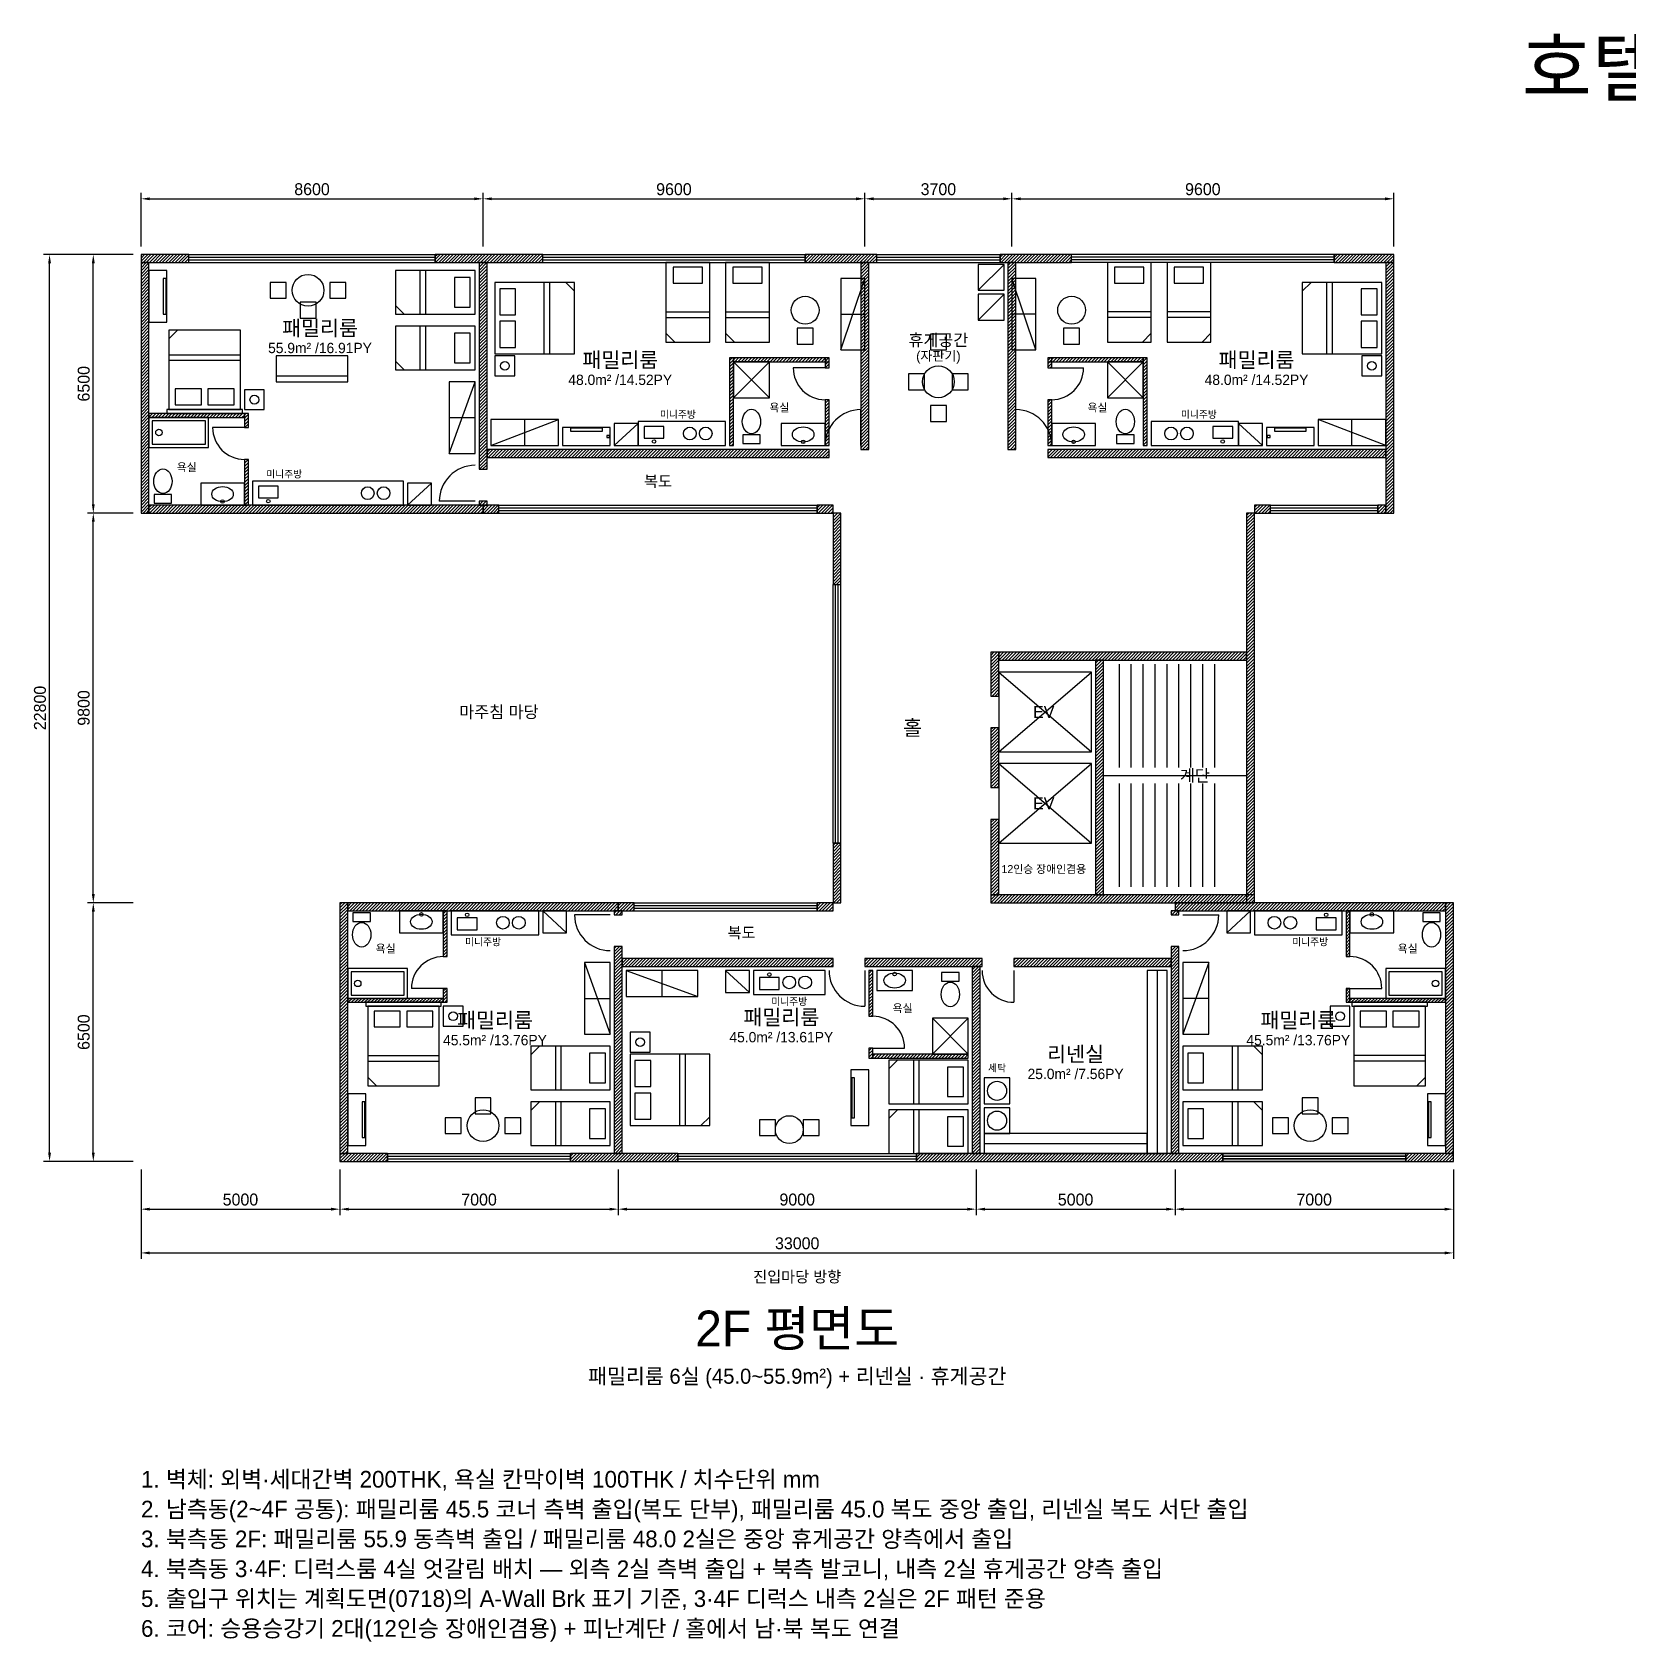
# Model space of a CAD drawing. Header units: millimetres. Extents: x -2737 to 115000, y -12076 to 28389.
# Drawn here: x -2737 to 37386, y -12076 to 28389 of the extents above; entities that cross this region are included whole.
import ezdxf
from ezdxf.enums import TextEntityAlignment as Align

# ---------------------------------------------------------------- set-up
doc = ezdxf.new("R2010")
doc.units = ezdxf.units.MM
for name, color, linetype in [('0CONC', 7, 'Continuous'), ('0TEXT-1', 7, 'Continuous'), ('0WIN', 4, 'Continuous'), ('DOOR', 2, 'Continuous'), ('FUR', 3, 'Continuous'), ('S-DIM', 1, 'Continuous'), ('TOIL', 5, 'Continuous'), ('해치벽체', 8, 'Continuous')]:
    doc.layers.add(name, color=color, linetype=linetype)
doc.styles.add('KOR', font='Pretendard-Regular.ttf')
doc.dimstyles.new('D100', dxfattribs={"dimtxt": 300, "dimasz": 220, "dimexe": 150, "dimexo": 200, "dimgap": 90, "dimtad": 1, "dimdec": 0, "dimtxsty": 'KOR', "dimcen": 2.5, "dimclrd": 1, "dimclre": 1, "dimclrt": 1, "dimazin": 3, "dimtfac": 1, "dimtmove": 0, "dimatfit": 3})

msp = doc.modelspace()

# ---------------------------------------------------------------- hatches: boundary and pattern name
at = {"layer": '해치벽체'}
h = msp.add_hatch(dxfattribs=at)
h.set_pattern_fill('ANSI31', color=8, scale=18)
h.paths.add_polyline_path([(0, 22600), (1200, 22600), (1200, 22800), (0, 22800)])
h = msp.add_hatch(dxfattribs=at)
h.set_pattern_fill('ANSI31', color=8, scale=18)
h.paths.add_polyline_path([(7400, 22600), (10100, 22600), (10100, 22800), (7400, 22800)])
h = msp.add_hatch(dxfattribs=at)
h.set_pattern_fill('ANSI31', color=8, scale=18)
h.paths.add_polyline_path([(16700, 22600), (18500, 22600), (18500, 22800), (16700, 22800)])
h = msp.add_hatch(dxfattribs=at)
h.set_pattern_fill('ANSI31', color=8, scale=18)
h.paths.add_polyline_path([(21600, 22600), (23400, 22600), (23400, 22800), (21600, 22800)])
h = msp.add_hatch(dxfattribs=at)
h.set_pattern_fill('ANSI31', color=8, scale=18)
h.paths.add_polyline_path([(30000, 22600), (31500, 22600), (31500, 22800), (30000, 22800)])
h = msp.add_hatch(dxfattribs=at)
h.set_pattern_fill('ANSI31', color=8, scale=18)
h.paths.add_polyline_path([(0, 16300), (200, 16300), (200, 22600), (0, 22600)])
h = msp.add_hatch(dxfattribs=at)
h.set_pattern_fill('ANSI31', color=8, scale=18)
h.paths.add_polyline_path([(8500, 17400), (8700, 17400), (8700, 22600), (8500, 22600)])
h = msp.add_hatch(dxfattribs=at)
h.set_pattern_fill('ANSI31', color=8, scale=18)
h.paths.add_polyline_path([(18100, 17900), (18300, 17900), (18300, 22600), (18100, 22600)])
h = msp.add_hatch(dxfattribs=at)
h.set_pattern_fill('ANSI31', color=8, scale=18)
h.paths.add_polyline_path([(21800, 17900), (22000, 17900), (22000, 22600), (21800, 22600)])
h = msp.add_hatch(dxfattribs=at)
h.set_pattern_fill('ANSI31', color=8, scale=18)
h.paths.add_polyline_path([(31300, 16300), (31500, 16300), (31500, 22600), (31300, 22600)])
h = msp.add_hatch(dxfattribs=at)
h.set_pattern_fill('ANSI31', color=8, scale=18)
h.paths.add_polyline_path([(14800, 18000), (14900, 18000), (14900, 20200), (14800, 20200)])
h = msp.add_hatch(dxfattribs=at)
h.set_pattern_fill('ANSI31', color=8, scale=18)
h.paths.add_polyline_path([(14900, 20100), (17300, 20100), (17300, 20200), (14900, 20200)])
h = msp.add_hatch(dxfattribs=at)
h.set_pattern_fill('ANSI31', color=8, scale=18)
h.paths.add_polyline_path([(17200, 19950), (17300, 19950), (17300, 20200), (17200, 20200)])
h = msp.add_hatch(dxfattribs=at)
h.set_pattern_fill('ANSI31', color=8, scale=18)
h.paths.add_polyline_path([(22800, 19950), (22900, 19950), (22900, 20200), (22800, 20200)])
h = msp.add_hatch(dxfattribs=at)
h.set_pattern_fill('ANSI31', color=8, scale=18)
h.paths.add_polyline_path([(22800, 20100), (25200, 20100), (25200, 20200), (22800, 20200)])
h = msp.add_hatch(dxfattribs=at)
h.set_pattern_fill('ANSI31', color=8, scale=18)
h.paths.add_polyline_path([(25200, 18000), (25300, 18000), (25300, 20200), (25200, 20200)])
h = msp.add_hatch(dxfattribs=at)
h.set_pattern_fill('ANSI31', color=8, scale=18)
h.paths.add_polyline_path([(17200, 18000), (17300, 18000), (17300, 19150), (17200, 19150)])
h = msp.add_hatch(dxfattribs=at)
h.set_pattern_fill('ANSI31', color=8, scale=18)
h.paths.add_polyline_path([(22800, 18000), (22900, 18000), (22900, 19150), (22800, 19150)])
h = msp.add_hatch(dxfattribs=at)
h.set_pattern_fill('ANSI31', color=8, scale=18)
h.paths.add_polyline_path([(200, 18700), (2600, 18700), (2600, 18800), (200, 18800)])
h = msp.add_hatch(dxfattribs=at)
h.set_pattern_fill('ANSI31', color=8, scale=18)
h.paths.add_polyline_path([(2600, 18450), (2700, 18450), (2700, 18800), (2600, 18800)])
h = msp.add_hatch(dxfattribs=at)
h.set_pattern_fill('ANSI31', color=8, scale=18)
h.paths.add_polyline_path([(8700, 17700), (17300, 17700), (17300, 17900), (8700, 17900)])
h = msp.add_hatch(dxfattribs=at)
h.set_pattern_fill('ANSI31', color=8, scale=18)
h.paths.add_polyline_path([(22800, 17700), (31300, 17700), (31300, 17900), (22800, 17900)])
h = msp.add_hatch(dxfattribs=at)
h.set_pattern_fill('ANSI31', color=8, scale=18)
h.paths.add_polyline_path([(2600, 16500), (2700, 16500), (2700, 17650), (2600, 17650)])
h = msp.add_hatch(dxfattribs=at)
h.set_pattern_fill('ANSI31', color=8, scale=18)
h.paths.add_polyline_path([(8500, 16500), (8700, 16500), (8700, 16600), (8500, 16600)])
h = msp.add_hatch(dxfattribs=at)
h.set_pattern_fill('ANSI31', color=8, scale=18)
h.paths.add_polyline_path([(200, 16300), (8600, 16300), (8600, 16500), (200, 16500)])
h = msp.add_hatch(dxfattribs=at)
h.set_pattern_fill('ANSI31', color=8, scale=18)
h.paths.add_polyline_path([(8600, 16300), (9000, 16300), (9000, 16500), (8600, 16500)])
h = msp.add_hatch(dxfattribs=at)
h.set_pattern_fill('ANSI31', color=8, scale=18)
h.paths.add_polyline_path([(17000, 16300), (17400, 16300), (17400, 16500), (17000, 16500)])
h = msp.add_hatch(dxfattribs=at)
h.set_pattern_fill('ANSI31', color=8, scale=18)
h.paths.add_polyline_path([(17400, 14500), (17600, 14500), (17600, 16300), (17400, 16300)])
h = msp.add_hatch(dxfattribs=at)
h.set_pattern_fill('ANSI31', color=8, scale=18)
h.paths.add_polyline_path([(27800, 6500), (28000, 6500), (28000, 16300), (27800, 16300)])
h = msp.add_hatch(dxfattribs=at)
h.set_pattern_fill('ANSI31', color=8, scale=18)
h.paths.add_polyline_path([(28000, 16300), (28400, 16300), (28400, 16500), (28000, 16500)])
h = msp.add_hatch(dxfattribs=at)
h.set_pattern_fill('ANSI31', color=8, scale=18)
h.paths.add_polyline_path([(31100, 16300), (31300, 16300), (31300, 16500), (31100, 16500)])
h = msp.add_hatch(dxfattribs=at)
h.set_pattern_fill('ANSI31', color=8, scale=18)
h.paths.add_polyline_path([(21370, 11700), (21570, 11700), (21570, 12800), (21370, 12800)])
h = msp.add_hatch(dxfattribs=at)
h.set_pattern_fill('ANSI31', color=8, scale=18)
h.paths.add_polyline_path([(21570, 12600), (27800, 12600), (27800, 12800), (21570, 12800)])
h = msp.add_hatch(dxfattribs=at)
h.set_pattern_fill('ANSI31', color=8, scale=18)
h.paths.add_polyline_path([(24000, 6700), (24200, 6700), (24200, 12600), (24000, 12600)])
h = msp.add_hatch(dxfattribs=at)
h.set_pattern_fill('ANSI31', color=8, scale=18)
h.paths.add_polyline_path([(21370, 9400), (21570, 9400), (21570, 10900), (21370, 10900)])
h = msp.add_hatch(dxfattribs=at)
h.set_pattern_fill('ANSI31', color=8, scale=18)
h.paths.add_polyline_path([(21370, 6700), (21570, 6700), (21570, 8600), (21370, 8600)])
h = msp.add_hatch(dxfattribs=at)
h.set_pattern_fill('ANSI31', color=8, scale=18)
h.paths.add_polyline_path([(17400, 6500), (17600, 6500), (17600, 8000), (17400, 8000)])
h = msp.add_hatch(dxfattribs=at)
h.set_pattern_fill('ANSI31', color=8, scale=18)
h.paths.add_polyline_path([(5000, 200), (5200, 200), (5200, 6500), (5000, 6500)])
h = msp.add_hatch(dxfattribs=at)
h.set_pattern_fill('ANSI31', color=8, scale=18)
h.paths.add_polyline_path([(5200, 6300), (12000, 6300), (12000, 6500), (5200, 6500)])
h = msp.add_hatch(dxfattribs=at)
h.set_pattern_fill('ANSI31', color=8, scale=18)
h.paths.add_polyline_path([(12000, 6300), (12400, 6300), (12400, 6500), (12000, 6500)])
h = msp.add_hatch(dxfattribs=at)
h.set_pattern_fill('ANSI31', color=8, scale=18)
h.paths.add_polyline_path([(17000, 6300), (17400, 6300), (17400, 6500), (17000, 6500)])
h = msp.add_hatch(dxfattribs=at)
h.set_pattern_fill('ANSI31', color=8, scale=18)
h.paths.add_polyline_path([(21370, 6500), (28000, 6500), (28000, 6700), (21370, 6700)])
h = msp.add_hatch(dxfattribs=at)
h.set_pattern_fill('ANSI31', color=8, scale=18)
h.paths.add_polyline_path([(26000, 6300), (32800, 6300), (32800, 6500), (26000, 6500)])
h = msp.add_hatch(dxfattribs=at)
h.set_pattern_fill('ANSI31', color=8, scale=18)
h.paths.add_polyline_path([(32800, 200), (33000, 200), (33000, 6500), (32800, 6500)])
h = msp.add_hatch(dxfattribs=at)
h.set_pattern_fill('ANSI31', color=8, scale=18)
h.paths.add_polyline_path([(7600, 5150), (7700, 5150), (7700, 6300), (7600, 6300)])
h = msp.add_hatch(dxfattribs=at)
h.set_pattern_fill('ANSI31', color=8, scale=18)
h.paths.add_polyline_path([(11900, 6200), (12100, 6200), (12100, 6300), (11900, 6300)])
h = msp.add_hatch(dxfattribs=at)
h.set_pattern_fill('ANSI31', color=8, scale=18)
h.paths.add_polyline_path([(25900, 6200), (26100, 6200), (26100, 6300), (25900, 6300)])
h = msp.add_hatch(dxfattribs=at)
h.set_pattern_fill('ANSI31', color=8, scale=18)
h.paths.add_polyline_path([(30300, 5150), (30400, 5150), (30400, 6300), (30300, 6300)])
h = msp.add_hatch(dxfattribs=at)
h.set_pattern_fill('ANSI31', color=8, scale=18)
h.paths.add_polyline_path([(11900, 200), (12100, 200), (12100, 5400), (11900, 5400)])
h = msp.add_hatch(dxfattribs=at)
h.set_pattern_fill('ANSI31', color=8, scale=18)
h.paths.add_polyline_path([(25900, 200), (26100, 200), (26100, 5400), (25900, 5400)])
h = msp.add_hatch(dxfattribs=at)
h.set_pattern_fill('ANSI31', color=8, scale=18)
h.paths.add_polyline_path([(12100, 4900), (17400, 4900), (17400, 5100), (12100, 5100)])
h = msp.add_hatch(dxfattribs=at)
h.set_pattern_fill('ANSI31', color=8, scale=18)
h.paths.add_polyline_path([(18200, 4900), (21150, 4900), (21150, 5100), (18200, 5100)])
h = msp.add_hatch(dxfattribs=at)
h.set_pattern_fill('ANSI31', color=8, scale=18)
h.paths.add_polyline_path([(20900, 200), (21100, 200), (21100, 4900), (20900, 4900)])
h = msp.add_hatch(dxfattribs=at)
h.set_pattern_fill('ANSI31', color=8, scale=18)
h.paths.add_polyline_path([(21950, 4900), (25900, 4900), (25900, 5100), (21950, 5100)])
h = msp.add_hatch(dxfattribs=at)
h.set_pattern_fill('ANSI31', color=8, scale=18)
h.paths.add_polyline_path([(18300, 3650), (18400, 3650), (18400, 4800), (18300, 4800)])
h = msp.add_hatch(dxfattribs=at)
h.set_pattern_fill('ANSI31', color=8, scale=18)
h.paths.add_polyline_path([(5200, 4000), (7600, 4000), (7600, 4100), (5200, 4100)])
h = msp.add_hatch(dxfattribs=at)
h.set_pattern_fill('ANSI31', color=8, scale=18)
h.paths.add_polyline_path([(7600, 4000), (7700, 4000), (7700, 4350), (7600, 4350)])
h = msp.add_hatch(dxfattribs=at)
h.set_pattern_fill('ANSI31', color=8, scale=18)
h.paths.add_polyline_path([(30300, 4000), (30400, 4000), (30400, 4350), (30300, 4350)])
h = msp.add_hatch(dxfattribs=at)
h.set_pattern_fill('ANSI31', color=8, scale=18)
h.paths.add_polyline_path([(30400, 4000), (32800, 4000), (32800, 4100), (30400, 4100)])
h = msp.add_hatch(dxfattribs=at)
h.set_pattern_fill('ANSI31', color=8, scale=18)
h.paths.add_polyline_path([(18300, 2600), (18400, 2600), (18400, 2850), (18300, 2850)])
h = msp.add_hatch(dxfattribs=at)
h.set_pattern_fill('ANSI31', color=8, scale=18)
h.paths.add_polyline_path([(18400, 2600), (20800, 2600), (20800, 2700), (18400, 2700)])
h = msp.add_hatch(dxfattribs=at)
h.set_pattern_fill('ANSI31', color=8, scale=18)
h.paths.add_polyline_path([(5000, 0), (6200, 0), (6200, 200), (5000, 200)])
h = msp.add_hatch(dxfattribs=at)
h.set_pattern_fill('ANSI31', color=8, scale=18)
h.paths.add_polyline_path([(10800, 0), (13500, 0), (13500, 200), (10800, 200)])
h = msp.add_hatch(dxfattribs=at)
h.set_pattern_fill('ANSI31', color=8, scale=18)
h.paths.add_polyline_path([(19500, 0), (27200, 0), (27200, 200), (19500, 200)])
h = msp.add_hatch(dxfattribs=at)
h.set_pattern_fill('ANSI31', color=8, scale=18)
h.paths.add_polyline_path([(31800, 0), (33000, 0), (33000, 200), (31800, 200)])

# ---------------------------------------------------------------- linework, layer by layer
at = {"layer": '0CONC'}
for points in [[(0, 22600), (1200, 22600), (1200, 22800), (0, 22800)], [(7400, 22600), (10100, 22600), (10100, 22800), (7400, 22800)], [(16700, 22600), (18500, 22600), (18500, 22800), (16700, 22800)], [(21600, 22600), (23400, 22600), (23400, 22800), (21600, 22800)], [(30000, 22600), (31500, 22600), (31500, 22800), (30000, 22800)], [(0, 16300), (200, 16300), (200, 22600), (0, 22600)], [(8500, 17400), (8700, 17400), (8700, 22600), (8500, 22600)], [(18100, 17900), (18300, 17900), (18300, 22600), (18100, 22600)], [(21800, 17900), (22000, 17900), (22000, 22600), (21800, 22600)], [(31300, 16300), (31500, 16300), (31500, 22600), (31300, 22600)], [(14800, 18000), (14900, 18000), (14900, 20200), (14800, 20200)], [(14900, 20100), (17300, 20100), (17300, 20200), (14900, 20200)], [(17200, 19950), (17300, 19950), (17300, 20200), (17200, 20200)], [(22800, 19950), (22900, 19950), (22900, 20200), (22800, 20200)], [(22800, 20100), (25200, 20100), (25200, 20200), (22800, 20200)], [(25200, 18000), (25300, 18000), (25300, 20200), (25200, 20200)], [(17200, 18000), (17300, 18000), (17300, 19150), (17200, 19150)], [(22800, 18000), (22900, 18000), (22900, 19150), (22800, 19150)], [(200, 18700), (2600, 18700), (2600, 18800), (200, 18800)], [(2600, 18450), (2700, 18450), (2700, 18800), (2600, 18800)], [(8700, 17700), (17300, 17700), (17300, 17900), (8700, 17900)], [(22800, 17700), (31300, 17700), (31300, 17900), (22800, 17900)], [(2600, 16500), (2700, 16500), (2700, 17650), (2600, 17650)], [(8500, 16500), (8700, 16500), (8700, 16600), (8500, 16600)], [(200, 16300), (8600, 16300), (8600, 16500), (200, 16500)], [(8600, 16300), (9000, 16300), (9000, 16500), (8600, 16500)], [(17000, 16300), (17400, 16300), (17400, 16500), (17000, 16500)], [(17400, 14500), (17600, 14500), (17600, 16300), (17400, 16300)], [(27800, 6500), (28000, 6500), (28000, 16300), (27800, 16300)], [(28000, 16300), (28400, 16300), (28400, 16500), (28000, 16500)], [(31100, 16300), (31300, 16300), (31300, 16500), (31100, 16500)], [(21370, 11700), (21570, 11700), (21570, 12800), (21370, 12800)], [(21570, 12600), (27800, 12600), (27800, 12800), (21570, 12800)], [(24000, 6700), (24200, 6700), (24200, 12600), (24000, 12600)], [(21370, 9400), (21570, 9400), (21570, 10900), (21370, 10900)], [(21370, 6700), (21570, 6700), (21570, 8600), (21370, 8600)], [(17400, 6500), (17600, 6500), (17600, 8000), (17400, 8000)], [(5000, 200), (5200, 200), (5200, 6500), (5000, 6500)], [(5200, 6300), (12000, 6300), (12000, 6500), (5200, 6500)], [(12000, 6300), (12400, 6300), (12400, 6500), (12000, 6500)], [(17000, 6300), (17400, 6300), (17400, 6500), (17000, 6500)], [(21370, 6500), (28000, 6500), (28000, 6700), (21370, 6700)], [(26000, 6300), (32800, 6300), (32800, 6500), (26000, 6500)], [(32800, 200), (33000, 200), (33000, 6500), (32800, 6500)], [(7600, 5150), (7700, 5150), (7700, 6300), (7600, 6300)], [(11900, 6200), (12100, 6200), (12100, 6300), (11900, 6300)], [(25900, 6200), (26100, 6200), (26100, 6300), (25900, 6300)], [(30300, 5150), (30400, 5150), (30400, 6300), (30300, 6300)], [(11900, 200), (12100, 200), (12100, 5400), (11900, 5400)], [(25900, 200), (26100, 200), (26100, 5400), (25900, 5400)], [(12100, 4900), (17400, 4900), (17400, 5100), (12100, 5100)], [(18200, 4900), (21150, 4900), (21150, 5100), (18200, 5100)], [(20900, 200), (21100, 200), (21100, 4900), (20900, 4900)], [(21950, 4900), (25900, 4900), (25900, 5100), (21950, 5100)], [(18300, 3650), (18400, 3650), (18400, 4800), (18300, 4800)], [(5200, 4000), (7600, 4000), (7600, 4100), (5200, 4100)], [(7600, 4000), (7700, 4000), (7700, 4350), (7600, 4350)], [(30300, 4000), (30400, 4000), (30400, 4350), (30300, 4350)], [(30400, 4000), (32800, 4000), (32800, 4100), (30400, 4100)], [(18300, 2600), (18400, 2600), (18400, 2850), (18300, 2850)], [(18400, 2600), (20800, 2600), (20800, 2700), (18400, 2700)], [(5000, 0), (6200, 0), (6200, 200), (5000, 200)], [(10800, 0), (13500, 0), (13500, 200), (10800, 200)], [(19500, 0), (27200, 0), (27200, 200), (19500, 200)], [(31800, 0), (33000, 0), (33000, 200), (31800, 200)]]:
    msp.add_lwpolyline(points, close=True, dxfattribs=at)
at = {"layer": '0WIN'}
for p, q in [((1200, 22800), (7400, 22800)), ((1200, 22600), (1200, 22800)), ((1200, 22800), (7400, 22800)), ((1200, 22600), (1200, 22800)), ((1200, 22733.3), (7400, 22733.3)), ((1200, 22733.3), (7400, 22733.3)), ((1200, 22666.7), (7400, 22666.7)), ((1200, 22666.7), (7400, 22666.7)), ((7400, 22600), (7400, 22800)), ((7400, 22600), (7400, 22800)), ((10100, 22800), (16700, 22800)), ((10100, 22600), (10100, 22800)), ((10100, 22733.3), (16700, 22733.3)), ((10100, 22666.7), (16700, 22666.7)), ((16700, 22600), (16700, 22800)), ((18500, 22800), (21600, 22800)), ((18500, 22600), (18500, 22800)), ((18500, 22733.3), (21600, 22733.3)), ((18500, 22666.7), (21600, 22666.7)), ((21600, 22600), (21600, 22800)), ((30000, 22800), (23400, 22800)), ((23400, 22600), (23400, 22800)), ((30000, 22733.3), (23400, 22733.3)), ((30000, 22666.7), (23400, 22666.7)), ((30000, 22600), (30000, 22800)), ((1200, 22600), (7400, 22600)), ((1200, 22600), (7400, 22600)), ((10100, 22600), (16700, 22600)), ((18500, 22600), (21600, 22600)), ((30000, 22600), (23400, 22600)), ((9000, 16500), (17000, 16500)), ((9000, 16300), (9000, 16500)), ((9000, 16433.3), (17000, 16433.3)), ((9000, 16366.7), (17000, 16366.7)), ((9000, 16300), (17000, 16300)), ((17000, 16300), (17000, 16500)), ((28400, 16500), (31100, 16500)), ((28400, 16300), (28400, 16500)), ((28400, 16433.3), (31100, 16433.3)), ((28400, 16366.7), (31100, 16366.7)), ((28400, 16300), (31100, 16300)), ((31100, 16300), (31100, 16500)), ((17400, 8000), (17400, 14500)), ((17400, 14500), (17600, 14500)), ((17466.7, 8000), (17466.7, 14500)), ((17533.3, 8000), (17533.3, 14500)), ((17600, 8000), (17600, 14500)), ((17400, 8000), (17600, 8000)), ((12400, 6500), (17000, 6500)), ((12400, 6300), (12400, 6500)), ((17000, 6300), (17000, 6500)), ((12400, 6433.3), (17000, 6433.3)), ((12400, 6366.7), (17000, 6366.7)), ((12400, 6300), (17000, 6300)), ((6200, 200), (10800, 200)), ((6200, 0), (6200, 200)), ((6200, 200), (10800, 200)), ((6200, 200), (6200, 0)), ((6200, 133.3), (10800, 133.3)), ((6200, 133.3), (10800, 133.3)), ((6200, 66.7), (10800, 66.7)), ((6200, 66.7), (10800, 66.7)), ((6200, 0), (10800, 0)), ((6200, 0), (10800, 0)), ((10800, 0), (10800, 200)), ((10800, 200), (10800, 0)), ((13500, 200), (19500, 200)), ((13500, 0), (13500, 200)), ((13500, 200), (19500, 200)), ((13500, 200), (13500, 0)), ((13500, 133.3), (19500, 133.3)), ((13500, 133.3), (19500, 133.3)), ((13500, 66.7), (19500, 66.7)), ((13500, 66.7), (19500, 66.7)), ((13500, 0), (19500, 0)), ((13500, 0), (19500, 0)), ((19500, 0), (19500, 200)), ((19500, 200), (19500, 0)), ((27200, 200), (31800, 200)), ((27200, 0), (27200, 200)), ((31800, 200), (27200, 200)), ((27200, 200), (27200, 0)), ((27200, 133.3), (31800, 133.3)), ((31800, 133.3), (27200, 133.3)), ((27200, 66.7), (31800, 66.7)), ((31800, 66.7), (27200, 66.7)), ((27200, 0), (31800, 0)), ((31800, 0), (27200, 0)), ((31800, 0), (31800, 200)), ((31800, 200), (31800, 0))]:
    msp.add_line(p, q, dxfattribs=at)
at = {"layer": 'DOOR'}
for p, q in [((17200, 19950), (16400, 19950)), ((22900, 19950), (23700, 19950)), ((18100, 18000), (18100, 18900)), ((22000, 18000), (22000, 18900)), ((2600, 18450), (1800, 18450)), ((8400, 16600), (7500, 16600)), ((11800, 6200), (10900, 6200)), ((26200, 6200), (27100, 6200)), ((18200, 4800), (18200, 3900)), ((21950, 4800), (21950, 4000)), ((7600, 4350), (6800, 4350)), ((30400, 4350), (31200, 4350)), ((18400, 2850), (19200, 2850))]:
    msp.add_line(p, q, dxfattribs=at)
for centre, radius, start, end in [((17200, 19950), 800, 180, 270), ((22900, 19950), 800, 270, 0), ((18100, 18000), 900, 90, 180), ((22000, 18000), 900, 0, 90), ((2600, 18450), 800, 180, 270), ((8400, 16600), 900, 90, 180), ((11800, 6200), 900, 180, 270), ((26200, 6200), 900, 270, 0), ((7600, 4350), 800, 90, 180), ((30400, 4350), 800, 0, 90), ((18200, 4800), 900, 180, 270), ((21950, 4800), 800, 180, 270), ((18400, 2850), 800, 0, 90)]:
    msp.add_arc(centre, radius, start, end, dxfattribs=at)
at = {"layer": 'FUR'}
for p, q in [((7020, 21300), (7020, 22400)), ((7160, 21300), (7160, 22400)), ((21050, 21900), (21700, 22550)), ((10140, 20300), (10140, 22100)), ((10280, 20300), (10280, 22100)), ((10680, 22100), (10900, 21880)), ((17600, 20400), (18200, 22200)), ((22500, 20400), (21900, 22200)), ((29420, 22100), (29200, 21880)), ((29820, 20300), (29820, 22100)), ((29960, 20300), (29960, 22100)), ((6620, 21300), (6400, 21520)), ((21050, 21150), (21700, 21800)), ((13200, 21360), (14300, 21360)), ((13200, 21220), (14300, 21220)), ((14700, 21360), (15800, 21360)), ((14700, 21220), (15800, 21220)), ((17600, 21300), (18200, 21300)), ((22500, 21300), (21900, 21300)), ((25400, 21360), (24300, 21360)), ((25400, 21220), (24300, 21220)), ((26900, 21360), (25800, 21360)), ((26900, 21220), (25800, 21220)), ((700, 20680), (920, 20900)), ((7020, 19900), (7020, 21000)), ((7160, 19900), (7160, 21000)), ((13200, 20820), (13420, 20600)), ((14700, 20820), (14920, 20600)), ((25400, 20820), (25180, 20600)), ((26900, 20820), (26680, 20600)), ((700, 20280), (2500, 20280)), ((700, 20140), (2500, 20140)), ((6620, 19900), (6400, 20120)), ((3400, 19750), (5200, 19750)), ((7750, 17800), (8400, 19600)), ((7750, 18700), (8400, 18700)), ((8800, 18000), (10500, 18650)), ((9650, 18000), (9650, 18650)), ((31300, 18000), (29600, 18650)), ((30450, 18000), (30450, 18650)), ((11900, 18000), (12500, 18550)), ((28200, 18000), (27600, 18550)), ((6700, 16500), (7300, 17050)), ((21570, 10300), (23900, 12300)), ((21570, 12300), (23900, 10300)), ((24600, 9900), (24600, 12500)), ((24900, 9900), (24900, 12500)), ((25200, 9900), (25200, 12500)), ((25500, 9900), (25500, 12500)), ((25800, 9900), (25800, 12500)), ((26100, 9900), (26100, 12500)), ((26400, 9900), (26400, 12500)), ((26700, 9900), (26700, 12500)), ((27000, 9900), (27000, 12500)), ((21570, 8000), (23900, 10000)), ((21570, 10000), (23900, 8000)), ((24200, 9700), (27800, 9700)), ((24600, 6900), (24600, 9500)), ((24900, 6900), (24900, 9500)), ((25200, 6900), (25200, 9500)), ((25500, 6900), (25500, 9500)), ((25800, 6900), (25800, 9500)), ((26100, 6900), (26100, 9500)), ((26400, 6900), (26400, 9500)), ((26700, 6900), (26700, 9500)), ((27000, 6900), (27000, 9500)), ((10100, 6300), (10700, 5750)), ((27900, 6300), (27300, 5750)), ((11150, 5000), (11800, 3200)), ((26850, 5000), (26200, 3200)), ((12200, 4800), (14000, 4150)), ((13100, 4800), (13100, 4150)), ((14700, 4800), (15300, 4250)), ((25550, 4800), (25550, 200)), ((11150, 4100), (11800, 4100)), ((26850, 4100), (26200, 4100)), ((10020, 2900), (9800, 2680)), ((10420, 2900), (10420, 1800)), ((10560, 2900), (10560, 1800)), ((27440, 2900), (27440, 1800)), ((27580, 2900), (27580, 1800)), ((27980, 2900), (28200, 2680)), ((5700, 2660), (7500, 2660)), ((5700, 2520), (7500, 2520)), ((13540, 2700), (13540, 900)), ((13680, 2700), (13680, 900)), ((19020, 2550), (18800, 2330)), ((19420, 2550), (19420, 1450)), ((19560, 2550), (19560, 1450)), ((32300, 2660), (30500, 2660)), ((32300, 2520), (30500, 2520)), ((5700, 2120), (5920, 1900)), ((32300, 2120), (32080, 1900)), ((10020, 1500), (9800, 1280)), ((10420, 1500), (10420, 400)), ((10560, 1500), (10560, 400)), ((19020, 1300), (18800, 1080)), ((19420, 1300), (19420, 200)), ((19560, 1300), (19560, 200)), ((27440, 1500), (27440, 400)), ((27580, 1500), (27580, 400)), ((27980, 1500), (28200, 1280)), ((14080, 900), (14300, 1120)), ((21200, 450), (25300, 450))]:
    msp.add_line(p, q, dxfattribs=at)
for points in [[(200, 21100), (650, 21100), (650, 22400), (200, 22400)], [(6400, 21300), (8400, 21300), (8400, 22400), (6400, 22400)], [(13200, 20600), (14300, 20600), (14300, 22600), (13200, 22600)], [(13380, 22080), (14120, 22080), (14120, 22480), (13380, 22480)], [(14700, 20600), (15800, 20600), (15800, 22600), (14700, 22600)], [(14880, 22080), (15620, 22080), (15620, 22480), (14880, 22480)], [(21050, 21900), (21700, 21900), (21700, 22550), (21050, 22550)], [(24300, 20600), (25400, 20600), (25400, 22600), (24300, 22600)], [(24480, 22080), (25220, 22080), (25220, 22480), (24480, 22480)], [(25800, 20600), (26900, 20600), (26900, 22600), (25800, 22600)], [(25980, 22080), (26720, 22080), (26720, 22480), (25980, 22480)], [(560, 21300), (630, 21300), (630, 22200), (560, 22200)], [(3250, 21700), (3650, 21700), (3650, 22100), (3250, 22100)], [(4750, 21700), (5150, 21700), (5150, 22100), (4750, 22100)], [(7880, 21480), (8280, 21480), (8280, 22220), (7880, 22220)], [(8900, 20300), (10900, 20300), (10900, 22100), (8900, 22100)], [(9020, 21280), (9420, 21280), (9420, 21940), (9020, 21940)], [(17600, 20400), (18200, 20400), (18200, 22200), (17600, 22200)], [(21900, 20400), (22500, 20400), (22500, 22200), (21900, 22200)], [(29200, 20300), (31200, 20300), (31200, 22100), (29200, 22100)], [(30680, 21280), (31080, 21280), (31080, 21940), (30680, 21940)], [(4000, 21200), (4400, 21200), (4400, 21600), (4000, 21600)], [(21050, 21150), (21700, 21150), (21700, 21800), (21050, 21800)], [(9020, 20460), (9420, 20460), (9420, 21120), (9020, 21120)], [(30680, 20460), (31080, 20460), (31080, 21120), (30680, 21120)], [(700, 18900), (2500, 18900), (2500, 20900), (700, 20900)], [(6400, 19900), (8400, 19900), (8400, 21000), (6400, 21000)], [(7880, 20080), (8280, 20080), (8280, 20820), (7880, 20820)], [(16500, 20550), (16900, 20550), (16900, 20950), (16500, 20950)], [(19850, 20400), (20250, 20400), (20250, 20800), (19850, 20800)], [(23200, 20550), (23600, 20550), (23600, 20950), (23200, 20950)], [(3400, 19600), (5200, 19600), (5200, 20250), (3400, 20250)], [(8900, 19750), (9400, 19750), (9400, 20250), (8900, 20250)], [(30700, 19750), (31200, 19750), (31200, 20250), (30700, 20250)], [(7750, 17800), (8400, 17800), (8400, 19600), (7750, 19600)], [(19300, 19400), (19700, 19400), (19700, 19800), (19300, 19800)], [(20400, 19400), (20800, 19400), (20800, 19800), (20400, 19800)], [(860, 19020), (1520, 19020), (1520, 19420), (860, 19420)], [(1680, 19020), (2340, 19020), (2340, 19420), (1680, 19420)], [(2600, 18900), (3100, 18900), (3100, 19400), (2600, 19400)], [(650, 18800), (2550, 18800), (2550, 18900), (650, 18900)], [(8800, 18000), (10500, 18000), (10500, 18650), (8800, 18650)], [(19850, 18600), (20250, 18600), (20250, 19000), (19850, 19000)], [(29600, 18000), (31300, 18000), (31300, 18650), (29600, 18650)], [(10600, 18000), (11800, 18000), (11800, 18450), (10600, 18450)], [(10800, 18360), (11600, 18360), (11600, 18430), (10800, 18430)], [(11710, 18200), (11780, 18200), (11780, 18250), (11710, 18250)], [(11900, 18000), (12500, 18000), (12500, 18550), (11900, 18550)], [(12500, 18000), (14700, 18000), (14700, 18600), (12500, 18600)], [(25400, 18000), (27600, 18000), (27600, 18600), (25400, 18600)], [(27600, 18000), (28200, 18000), (28200, 18550), (27600, 18550)], [(28300, 18000), (29500, 18000), (29500, 18450), (28300, 18450)], [(28320, 18200), (28390, 18200), (28390, 18250), (28320, 18250)], [(28500, 18360), (29300, 18360), (29300, 18430), (28500, 18430)], [(2800, 16500), (6600, 16500), (6600, 17100), (2800, 17100)], [(6700, 16500), (7300, 16500), (7300, 17050), (6700, 17050)], [(21570, 10300), (23900, 10300), (23900, 12300), (21570, 12300)], [(21570, 8000), (23900, 8000), (23900, 10000), (21570, 10000)], [(7800, 5700), (10000, 5700), (10000, 6300), (7800, 6300)], [(10100, 5750), (10700, 5750), (10700, 6300), (10100, 6300)], [(27300, 5750), (27900, 5750), (27900, 6300), (27300, 6300)], [(28000, 5700), (30200, 5700), (30200, 6300), (28000, 6300)], [(11150, 3200), (11800, 3200), (11800, 5000), (11150, 5000)], [(26200, 3200), (26850, 3200), (26850, 5000), (26200, 5000)], [(12200, 4150), (14000, 4150), (14000, 4800), (12200, 4800)], [(14700, 4250), (15300, 4250), (15300, 4800), (14700, 4800)], [(15400, 4200), (17200, 4200), (17200, 4800), (15400, 4800)], [(25300, 200), (25800, 200), (25800, 4800), (25300, 4800)], [(5650, 3900), (7550, 3900), (7550, 4000), (5650, 4000)], [(5700, 1900), (7500, 1900), (7500, 3900), (5700, 3900)], [(5860, 3380), (6520, 3380), (6520, 3780), (5860, 3780)], [(6680, 3380), (7340, 3380), (7340, 3780), (6680, 3780)], [(7600, 3400), (8100, 3400), (8100, 3900), (7600, 3900)], [(29900, 3400), (30400, 3400), (30400, 3900), (29900, 3900)], [(30450, 3900), (32350, 3900), (32350, 4000), (30450, 4000)], [(30500, 1900), (32300, 1900), (32300, 3900), (30500, 3900)], [(30660, 3380), (31320, 3380), (31320, 3780), (30660, 3780)], [(31480, 3380), (32140, 3380), (32140, 3780), (31480, 3780)], [(12300, 2750), (12800, 2750), (12800, 3250), (12300, 3250)], [(9800, 1800), (11800, 1800), (11800, 2900), (9800, 2900)], [(26200, 1800), (28200, 1800), (28200, 2900), (26200, 2900)], [(11280, 1980), (11680, 1980), (11680, 2720), (11280, 2720)], [(12300, 900), (14300, 900), (14300, 2700), (12300, 2700)], [(12420, 1880), (12820, 1880), (12820, 2540), (12420, 2540)], [(18800, 1450), (20800, 1450), (20800, 2550), (18800, 2550)], [(26320, 1980), (26720, 1980), (26720, 2720), (26320, 2720)], [(17850, 900), (18300, 900), (18300, 2300), (17850, 2300)], [(17870, 1100), (17940, 1100), (17940, 2100), (17870, 2100)], [(20280, 1630), (20680, 1630), (20680, 2370), (20280, 2370)], [(21200, 1450), (21850, 1450), (21850, 2100), (21200, 2100)], [(5200, 400), (5650, 400), (5650, 1700), (5200, 1700)], [(12420, 1060), (12820, 1060), (12820, 1720), (12420, 1720)], [(32350, 400), (32800, 400), (32800, 1700), (32350, 1700)], [(5560, 600), (5630, 600), (5630, 1500), (5560, 1500)], [(8400, 1200), (8800, 1200), (8800, 1600), (8400, 1600)], [(9800, 400), (11800, 400), (11800, 1500), (9800, 1500)], [(11280, 580), (11680, 580), (11680, 1320), (11280, 1320)], [(18800, 200), (20800, 200), (20800, 1300), (18800, 1300)], [(21200, 700), (21850, 700), (21850, 1350), (21200, 1350)], [(26200, 400), (28200, 400), (28200, 1500), (26200, 1500)], [(26320, 580), (26720, 580), (26720, 1320), (26320, 1320)], [(29200, 1200), (29600, 1200), (29600, 1600), (29200, 1600)], [(32370, 600), (32440, 600), (32440, 1500), (32370, 1500)], [(7650, 700), (8050, 700), (8050, 1100), (7650, 1100)], [(9150, 700), (9550, 700), (9550, 1100), (9150, 1100)], [(15550, 650), (15950, 650), (15950, 1050), (15550, 1050)], [(16650, 650), (17050, 650), (17050, 1050), (16650, 1050)], [(20280, 380), (20680, 380), (20680, 1120), (20280, 1120)], [(28450, 700), (28850, 700), (28850, 1100), (28450, 1100)], [(29950, 700), (30350, 700), (30350, 1100), (29950, 1100)], [(21200, 200), (25300, 200), (25300, 700), (21200, 700)]]:
    msp.add_lwpolyline(points, close=True, dxfattribs=at)
for centre, radius in [((4200, 21900), 400), ((16700, 21400), 350), ((23400, 21400), 350), ((9150, 20000), 110), ((20050, 19600), 400), ((30950, 20000), 110), ((2850, 19150), 110), ((13800, 18300), 160), ((14200, 18300), 160), ((25900, 18300), 160), ((26300, 18300), 160), ((5700, 16800), 160), ((6100, 16800), 160), ((9100, 6000), 160), ((9500, 6000), 160), ((28500, 6000), 160), ((28900, 6000), 160), ((16300, 4500), 160), ((16700, 4500), 160), ((7850, 3650), 110), ((30150, 3650), 110), ((12550, 3000), 110), ((21525, 1775), 240), ((8600, 900), 400), ((21525, 1025), 240), ((29400, 900), 400), ((16300, 800), 350)]:
    msp.add_circle(centre, radius, dxfattribs=at)
at = {"layer": 'TOIL'}
for p, q in [((14900, 19200), (15800, 20100)), ((14900, 20100), (15800, 19200)), ((25200, 19200), (24300, 20100)), ((25200, 20100), (24300, 19200)), ((19900, 3600), (20800, 2700)), ((19900, 2700), (20800, 3600))]:
    msp.add_line(p, q, dxfattribs=at)
for points in [[(14900, 19200), (15800, 19200), (15800, 20100), (14900, 20100)], [(24300, 19200), (25200, 19200), (25200, 20100), (24300, 20100)], [(200, 17950), (1700, 17950), (1700, 18700), (200, 18700)], [(280, 18030), (1620, 18030), (1620, 18620), (280, 18620)], [(12650, 18180), (13150, 18180), (13150, 18480), (12650, 18480)], [(15130, 18050), (15570, 18050), (15570, 18270), (15130, 18270)], [(16100, 18000), (17200, 18000), (17200, 18550), (16100, 18550)], [(22900, 18000), (24000, 18000), (24000, 18550), (22900, 18550)], [(24530, 18050), (24970, 18050), (24970, 18270), (24530, 18270)], [(26950, 18180), (27450, 18180), (27450, 18480), (26950, 18480)], [(1500, 16500), (2600, 16500), (2600, 17050), (1500, 17050)], [(330, 16550), (770, 16550), (770, 16770), (330, 16770)], [(2950, 16680), (3450, 16680), (3450, 16980), (2950, 16980)], [(5330, 6030), (5770, 6030), (5770, 6250), (5330, 6250)], [(6500, 5750), (7600, 5750), (7600, 6300), (6500, 6300)], [(7950, 5820), (8450, 5820), (8450, 6120), (7950, 6120)], [(29550, 5820), (30050, 5820), (30050, 6120), (29550, 6120)], [(30400, 5750), (31500, 5750), (31500, 6300), (30400, 6300)], [(32230, 6030), (32670, 6030), (32670, 6250), (32230, 6250)], [(5200, 4100), (6700, 4100), (6700, 4850), (5200, 4850)], [(5280, 4180), (6620, 4180), (6620, 4770), (5280, 4770)], [(15550, 4320), (16050, 4320), (16050, 4620), (15550, 4620)], [(18500, 4300), (19400, 4300), (19400, 4800), (18500, 4800)], [(20130, 4530), (20570, 4530), (20570, 4750), (20130, 4750)], [(31300, 4100), (32800, 4100), (32800, 4850), (31300, 4850)], [(31380, 4180), (32720, 4180), (32720, 4770), (31380, 4770)], [(19900, 2700), (20800, 2700), (20800, 3600), (19900, 3600)]]:
    msp.add_lwpolyline(points, close=True, dxfattribs=at)
for centre, radius in [((450, 18325), 80), ((12900, 18100), 45), ((16650, 18090), 45), ((23450, 18090), 45), ((27200, 18100), 45), ((2050, 16590), 45), ((3200, 16600), 45), ((7050, 6210), 45), ((8200, 6200), 45), ((29800, 6200), 45), ((30950, 6210), 45), ((5450, 4475), 80), ((15800, 4700), 45), ((18950, 4710), 45), ((32550, 4475), 80)]:
    msp.add_circle(centre, radius, dxfattribs=at)
for centre, major_axis, ratio in [((15350, 18600), (0, 310), 0.7419355), ((24750, 18600), (0, 310), 0.7419355), ((16650, 18275), (270, 0), 0.7037037), ((23450, 18275), (270, 0), 0.7037037), ((550, 17100), (0, 310), 0.7419355), ((2050, 16775), (270, 0), 0.7037037), ((7050, 6025), (270, 0), 0.7037037), ((30950, 6025), (270, 0), 0.7037037), ((5550, 5700), (0, 310), 0.7419355), ((32450, 5700), (0, 310), 0.7419355), ((18950, 4550), (270, 0), 0.7037037), ((20350, 4200), (0, 310), 0.7419355)]:
    msp.add_ellipse(centre, major_axis=major_axis, ratio=ratio, dxfattribs=at)

# ---------------------------------------------------------------- texts
at = {"layer": '0TEXT-1', "style": 'KOR'}
for s, height, p in [('호텔 가은 — 2·3·4층 객실 평면도 (층별 출입구 위치 반영)', 1400, (57500, 27500)), ('패밀리룸', 380, (4500, 20950)), ('휴게공간', 300, (20050, 20650)), ('55.9m² /16.91PY', 260, (4500, 20450)), ('패밀리룸', 380, (12050, 20150)), ('패밀리룸', 380, (28050, 20150)), ('48.0m² /14.52PY', 260, (12050, 19650)), ('48.0m² /14.52PY', 260, (28050, 19650)), ('욕실', 200, (16050, 18950)), ('욕실', 200, (24050, 18950)), ('미니주방', 180, (13500, 18780)), ('미니주방', 180, (26600, 18780)), ('욕실', 200, (1150, 17450)), ('미니주방', 180, (3600, 17280)), ('EV', 300, (22700, 11300)), ('홀', 380, (19400, 10900)), ('계단', 300, (26500, 9700)), ('EV', 300, (22700, 9000)), ('욕실', 200, (6150, 5350)), ('미니주방', 180, (8600, 5520)), ('미니주방', 180, (29400, 5520)), ('욕실', 200, (31850, 5350)), ('미니주방', 180, (16300, 4020)), ('패밀리룸', 380, (8900, 3550)), ('패밀리룸', 380, (16100, 3625)), ('욕실', 200, (19150, 3850)), ('패밀리룸', 380, (29100, 3550)), ('45.0m² /13.61PY', 260, (16100, 3125)), ('45.5m² /13.76PY', 260, (8900, 3050)), ('리넨실', 380, (23500, 2700)), ('45.5m² /13.76PY', 260, (29100, 3050)), ('세탁', 180, (21525, 2350)), ('25.0m² /7.56PY', 260, (23500, 2200)), ('2F 평면도', 900, (16500, -4200))]:
    msp.add_text(s, height=height, dxfattribs=at).set_placement(p, align=Align.MIDDLE_CENTER)
at = {"layer": '0TEXT-1', "color": 8, "style": 'KOR'}
for s, height, p in [('(자판기)', 240, (20050, 20250)), ('복도', 280, (13000, 17100)), ('마주침 마당', 300, (9000, 11300)), ('12인승 장애인겸용', 200, (22700, 7350)), ('복도', 280, (15100, 5750)), ('진입마당 방향', 280, (16500, -2900)), ('패밀리룸 6실 (45.0~55.9m²) + 리넨실 · 휴게공간', 380, (16500, -5400))]:
    msp.add_text(s, height=height, dxfattribs=at).set_placement(p, align=Align.MIDDLE_CENTER)
for s, p in [('1. 벽체: 외벽·세대간벽 200THK, 욕실 칸막이벽 100THK / 치수단위 mm', (0, -8200)), ('2. 남측동(2~4F 공통): 패밀리룸 45.5 코너 측벽 출입(복도 단부), 패밀리룸 45.0 복도 중앙 출입, 리넨실 복도 서단 출입', (0, -8950)), ('3. 북측동 2F: 패밀리룸 55.9 동측벽 출입 / 패밀리룸 48.0 2실은 중앙 휴게공간 양측에서 출입', (0, -9700)), ('4. 북측동 3·4F: 디럭스룸 4실 엇갈림 배치 — 외측 2실 측벽 출입 + 북측 발코니, 내측 2실 휴게공간 양측 출입', (0, -10450)), ('5. 출입구 위치는 계획도면(0718)의 A-Wall Brk 표기 기준, 3·4F 디럭스 내측 2실은 2F 패턴 준용', (0, -11200)), ('6. 코어: 승용승강기 2대(12인승 장애인겸용) + 피난계단 / 홀에서 남·북 복도 연결', (0, -11950))]:
    msp.add_text(s, height=420, dxfattribs=at).set_placement(p)

# ---------------------------------------------------------------- dimensions: what is measured, and where the dimension line sits
at = {"layer": 'S-DIM'}
for base, p1, p2 in [((0, 24200), (0, 22800), (8600, 22800)), ((8600, 24200), (8600, 22800), (18200, 22800)), ((18200, 24200), (18200, 22800), (21900, 22800)), ((21900, 24200), (21900, 22800), (31500, 22800)), ((0, -1200), (0, 0), (5000, 0)), ((0, -2300), (0, 0), (33000, 0)), ((5000, -1200), (5000, 0), (12000, 0)), ((12000, -1200), (12000, 0), (21000, 0)), ((21000, -1200), (21000, 0), (26000, 0)), ((26000, -1200), (26000, 0), (33000, 0))]:
    msp.add_linear_dim(base=base, p1=p1, p2=p2, dimstyle='D100', dxfattribs=at).render()
for base, p1, p2 in [((-2300, 0), (0, 0), (0, 22800)), ((-1200, 16300), (0, 16300), (0, 22800)), ((-1200, 6500), (0, 6500), (0, 16300)), ((-1200, 0), (0, 0), (0, 6500))]:
    msp.add_linear_dim(base=base, p1=p1, p2=p2, angle=90, dimstyle='D100', dxfattribs=at).render()

doc.saveas('drawing.dxf')
